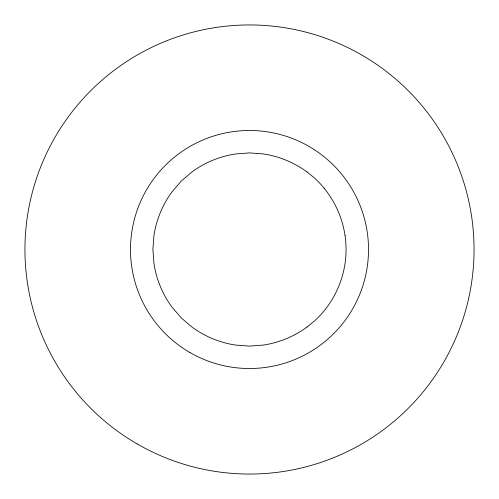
<?xml version="1.0" encoding="UTF-8"?>
<svg xmlns="http://www.w3.org/2000/svg" width="499" height="499" viewBox="0 0 499 499"><rect width="100%" height="100%" fill="white"/><g stroke="black" fill="none" stroke-linecap="round" stroke-linejoin="round"><path stroke-width="0.75" d="M307.041 327.051L314.382 321.075A92.864 92.864 0 0 0 324.169 310.79A97.76 97.76 0 0 0 344.198 268.306C346.4 257.484 346.599 246.275 345.027 235.347M307.041 171.949L314.382 177.925A92.808 92.808 0 0 1 324.163 188.204M307.028 327.038A98.571 98.571 0 0 1 263.647 345.021L249.506 346.119L235.366 345.04A98.584 98.584 0 0 1 191.959 327.045L181.174 317.819L171.937 307.053A98.509 98.509 0 0 1 153.985 263.647L152.887 249.506L153.966 235.353A98.54 98.54 0 0 1 171.955 191.959L181.181 181.181L191.953 171.943A98.553 98.553 0 0 1 235.36 153.985L249.506 152.887L263.647 153.966A98.59 98.59 0 0 1 307.028 171.968M324.138 188.223A97.592 97.592 0 0 1 345.009 235.347M189.994 352.568A119.012 119.012 0 0 0 368.512 249.5A119.012 119.012 0 0 0 189.994 146.432A119.012 119.012 0 0 0 189.994 352.568M137.225 443.967A224.55 224.55 0 0 0 474.05 249.5A224.55 224.55 0 0 0 137.225 55.033A224.55 224.55 0 0 0 137.225 443.967"/></g></svg>
